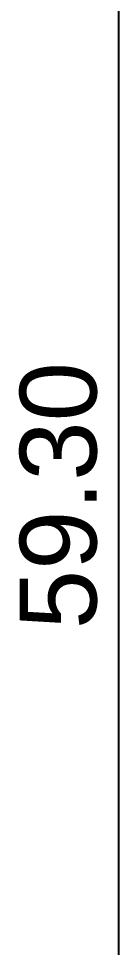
# Model space of a CAD drawing. Header units: metres. Extents: x 0 to 8715937, y -236336 to 216.
# Drawn here: x 104.64 to 105.22, y 74.82 to 80.29 of the extents above; entities that cross this region are included whole.
import ezdxf

# ---------------------------------------------------------------- set-up
doc = ezdxf.new("R2010")
doc.units = ezdxf.units.M
doc.header["$MEASUREMENT"] = 0
doc.header["$PDMODE"] = 3
for name, color, linetype in [('0-BLOCK-ARQUITECTURA', 7, 'Continuous'), ('1', 7, 'Continuous'), ('COTAS INTERIORES', 2, 'Continuous')]:
    doc.layers.add(name, color=color, linetype=linetype)
doc.styles.add('AR', font='arial.ttf')
doc.dimstyles.new('DIARCO-01', dxfattribs={"dimtxt": 0.45, "dimasz": 0.3, "dimexe": 0.1, "dimexo": 0.18, "dimgap": 0.12, "dimtad": 1, "dimzin": 0, "dimdsep": 46, "dimtxsty": 'AR', "dimblk": 'OBLIQUE', "dimcen": 0.09, "dimclrd": 52, "dimclre": 251, "dimclrt": 256, "dimadec": 0, "dimazin": 0, "dimtfac": 1, "dimtofl": 0, "dimtmove": 1, "dimatfit": 3, "dimldrblk": 'OBLIQUE', "dimfxl": 0.18, "dimtolj": 1, "dimtzin": 0, "dimarcsym": 1})

# ---------------------------------------------------------------- blocks, each defined once
blk = doc.blocks.new('_Oblique')
at = {"layer": '1', "color": 0, "lineweight": -2}
blk.add_line((-0.5, -0.5), (0.5, 0.5), dxfattribs=at)
blk = doc.blocks.new('*D223')
at = {"layer": 'COTAS INTERIORES', "color": 251, "lineweight": -2, "ltscale": 0.1, "transparency": 16777216}
for p, q in [((22.9001, 107.1293), (17.4048, 107.1293)), ((22.9001, 47.8293), (17.4048, 47.8293))]:
    blk.add_line(p, q, dxfattribs=at)
at = {"layer": 'COTAS INTERIORES', "color": 52, "lineweight": -2, "ltscale": 0.1, "transparency": 16777216}
blk.add_line((17.5048, 107.1293), (17.5048, 47.8293), dxfattribs=at)
at = {"layer": 'Defpoints', "color": 0, "ltscale": 0.1, "transparency": 16777216}
for p in [(23.0801, 107.1293), (17.5048, 47.8293), (23.0801, 47.8293)]:
    blk.add_point(p, dxfattribs=at)
at = {"layer": 'COTAS INTERIORES', "color": 52, "lineweight": -2, "ltscale": 0.1, "transparency": 16777216, "xscale": 0.3, "yscale": 0.3, "zscale": 0.3}
for p, rotation in [((17.5048, 107.1293), 90), ((17.5048, 47.8293), 270)]:
    blk.add_blockref('_Oblique', p, dxfattribs=dict(at, rotation=rotation))
at = {"layer": 'COTAS INTERIORES', "ltscale": 0.1, "transparency": 16777216, "insert": (17.1549, 77.4793), "char_height": 0.45, "attachment_point": 5, "rotation": 90, "style": 'AR'}
blk.add_mtext('\\A1;59.30', dxfattribs=at)
blk = doc.blocks.new('DPM-ARQUITECTURA')
at = {"layer": 'COTAS INTERIORES', "ltscale": 0.1}
dim = blk.add_linear_dim(base=(17.5048, 47.8293), p1=(23.0801, 107.1293), p2=(23.0801, 47.8293), angle=90, dimstyle='DIARCO-01', dxfattribs=at)
dim.commit()
dim.dimension.update_dxf_attribs({"geometry": '*D223', "text_midpoint": (17.1549, 77.4793)})

msp = doc.modelspace()

# ---------------------------------------------------------------- block references
at = {"layer": '0-BLOCK-ARQUITECTURA'}
msp.add_blockref('DPM-ARQUITECTURA', (87.72, 0), dxfattribs=at)

doc.saveas('drawing.dxf')
